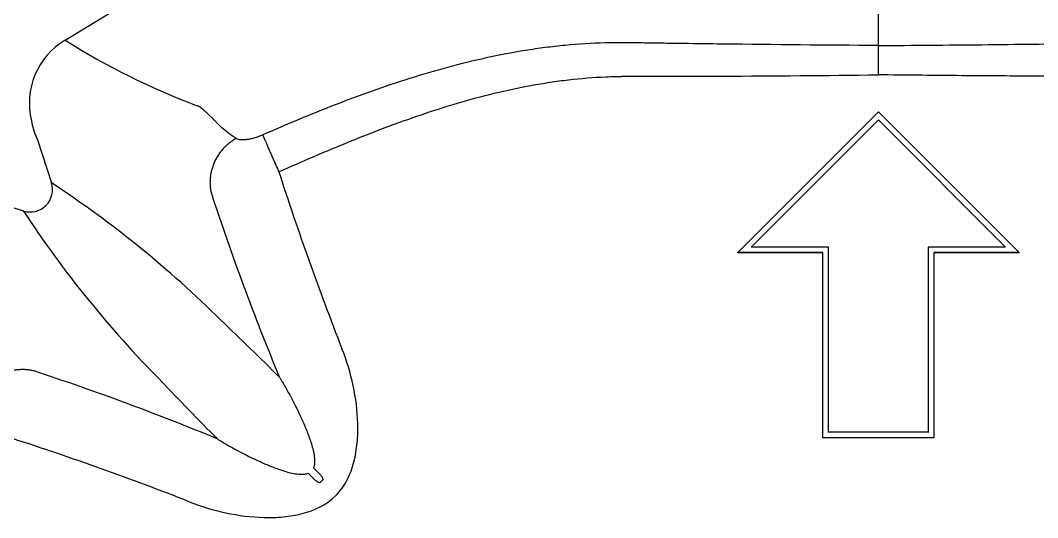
# Model space of a CAD drawing. Header units: millimetres. Extents: x -455371 to 117772, y -78417 to 116564.
# Drawn here: x -36698.2 to -36422.9, y 56714.8 to 56849.3 of the extents above; entities that cross this region are included whole.
import ezdxf

# ---------------------------------------------------------------- set-up
doc = ezdxf.new("R2010")
doc.units = ezdxf.units.MM
doc.layers.get('0').update_dxf_attribs({"color": 255})
doc.layers.add('Contorno-Cupolex', color=3, linetype='Continuous')
doc.layers.add('quote', color=5, linetype='Continuous', lineweight=15)

# ---------------------------------------------------------------- blocks, each defined once
blk = doc.blocks.new('Cupolex H50')
at = {"layer": 'Contorno-Cupolex', "linetype": 'Continuous'}
for p, q in [((19699.037, 10219.487), (19700.449, 10220.335)), ((19721.008, 10219.339), (19721.008, 10220.342)), ((19721.008, 10218.547), (19721.008, 10219.339)), ((19717.208, 10213.747), (19721.008, 10217.548)), ((19721.008, 10217.548), (19724.809, 10213.747)), ((19717.57, 10213.897), (19721.008, 10217.335)), ((19717.57, 10213.896), (19721.008, 10217.334)), ((19721.008, 10217.334), (19721.008, 10217.335)), ((19721.008, 10217.335), (19724.446, 10213.897)), ((19721.008, 10217.334), (19724.446, 10213.896)), ((19698.294, 10216.79), (19698.67, 10215.632)), ((19696.753, 10215.25), (19697.911, 10214.873)), ((19719.658, 10213.897), (19717.57, 10213.897)), ((19719.658, 10213.896), (19719.658, 10213.897)), ((19719.658, 10208.897), (19719.658, 10213.897)), ((19719.658, 10208.896), (19719.658, 10213.896)), ((19722.358, 10213.896), (19722.358, 10213.897)), ((19724.446, 10213.897), (19722.358, 10213.897)), ((19722.358, 10213.897), (19722.358, 10208.897)), ((19722.358, 10213.896), (19722.358, 10208.896)), ((19719.508, 10213.747), (19717.208, 10213.747)), ((19717.208, 10213.746), (19717.208, 10213.747)), ((19719.508, 10213.746), (19717.208, 10213.746)), ((19719.508, 10208.747), (19719.508, 10213.747)), ((19722.508, 10213.747), (19722.508, 10208.747)), ((19724.809, 10213.747), (19722.508, 10213.747)), ((19724.808, 10213.746), (19722.508, 10213.746)), ((19724.808, 10213.746), (19724.809, 10213.747)), ((19721.008, 10208.897), (19719.658, 10208.897)), ((19722.358, 10208.897), (19721.008, 10208.897)), ((19719.508, 10208.746), (19719.508, 10208.747)), ((19721.008, 10208.747), (19719.508, 10208.747)), ((19721.008, 10208.746), (19719.508, 10208.746)), ((19721.008, 10208.746), (19721.008, 10208.747)), ((19722.508, 10208.747), (19721.008, 10208.747)), ((19722.508, 10208.746), (19721.008, 10208.746)), ((19722.508, 10208.746), (19722.508, 10208.747)), ((19706.004, 10207.612), (19705.932, 10207.54))]:
    blk.add_line(p, q, dxfattribs=at)
for centre, radius, start, end in [((19700.061, 10217.783), 1.987, 120.9888, 193.9535), ((19709.452, 10235.968), 19.496, 237.7108, 249.4596), ((19700.078, 10217.634), 1.974, 189.6297, 205.3053), ((19785.223, 10241.937), 84.511, 197.92489, 201.36419), ((19698.098, 10215.445), 0.601, 251.8666, 18.1334), ((19682.414, 10190.897), 29.599, 45.272, 56.6866), ((19769.609, 10237.205), 70.114, 198.16797, 202.48426), ((19722.661, 10231.142), 29.618, 213.3171, 224.7243), ((19633.334, 10138.299), 101.529, 45.24033, 46.48357), ((19676.338, 10143.934), 70.114, 67.51574, 71.83203), ((19790.738, 10295.243), 123.117, 223.62543, 224.65067), ((19671.606, 10128.32), 84.511, 68.63581, 72.07511), ((19647.472, 10148.533), 83.013, 45.3725, 45.55085), ((19765.011, 10266.071), 83.013, 224.44915, 224.6275)]:
    blk.add_arc(centre, radius, start, end, dxfattribs=at)
for points, knots in [([(19721.008, 10219.339), (19719.605, 10219.347), (19718.202, 10219.36), (19716.448, 10219.382), (19716.098, 10219.387), (19715.572, 10219.394), (19715.396, 10219.396), (19715.046, 10219.401), (19714.87, 10219.404), (19714.608, 10219.408), (19714.52, 10219.409), (19714.344, 10219.412), (19714.256, 10219.413), (19714.121, 10219.414), (19714.076, 10219.414), (19713.986, 10219.414), (19713.941, 10219.414), (19713.806, 10219.413), (19713.716, 10219.411), (19713.266, 10219.398), (19712.907, 10219.376), (19712.368, 10219.325), (19712.189, 10219.305), (19711.831, 10219.259), (19711.652, 10219.233), (19711.117, 10219.148), (19710.765, 10219.08), (19709.714, 10218.851), (19709.026, 10218.662), (19708.006, 10218.34), (19707.669, 10218.227), (19706.999, 10217.989), (19706.666, 10217.865), (19705.676, 10217.481), (19705.024, 10217.208), (19704.378, 10216.925)], [0, 0, 0, 0, 0.25, 0.25, 0.3125, 0.3125, 0.34375, 0.34375, 0.375, 0.375, 0.390625, 0.390625, 0.40625, 0.40625, 0.414062, 0.414062, 0.421875, 0.421875, 0.4375, 0.4375, 0.5, 0.5, 0.53125, 0.53125, 0.5625, 0.5625, 0.625, 0.625, 0.75, 0.75, 0.8125, 0.8125, 0.875, 0.875, 1, 1, 1, 1]), ([(19721.008, 10219.339), (19721.473, 10219.342), (19722.405, 10219.348), (19723.808, 10219.361), (19725.098, 10219.376), (19726.27, 10219.391), (19727.059, 10219.402), (19727.585, 10219.411), (19727.942, 10219.416), (19728.571, 10219.41), (19729.471, 10219.354), (19730.543, 10219.215), (19731.953, 10218.947), (19733.325, 10218.57), (19734.676, 10218.116), (19735.665, 10217.748), (19736.658, 10217.349), (19737.307, 10217.069), (19737.639, 10216.925)], [0, 0, 0, 0, 0.081858, 0.164277, 0.247255, 0.309067, 0.370865, 0.386322, 0.40194, 0.433686, 0.497156, 0.560794, 0.624159, 0.750052, 0.811351, 0.87539, 0.93616, 1, 1, 1, 1]), ([(19704.814, 10215.927), (19705.448, 10216.212), (19706.084, 10216.487), (19707.045, 10216.876), (19707.367, 10217.003), (19708.013, 10217.245), (19708.338, 10217.362), (19709.314, 10217.692), (19709.97, 10217.889), (19710.963, 10218.13), (19711.295, 10218.201), (19711.798, 10218.293), (19711.966, 10218.321), (19712.302, 10218.372), (19712.47, 10218.394), (19712.975, 10218.452), (19713.311, 10218.479), (19713.733, 10218.498), (19713.817, 10218.501), (19713.944, 10218.504), (19713.986, 10218.505), (19714.07, 10218.507), (19714.112, 10218.507), (19714.239, 10218.508), (19714.326, 10218.508), (19714.501, 10218.508), (19714.589, 10218.508), (19714.853, 10218.508), (19715.029, 10218.508), (19715.381, 10218.508), (19715.557, 10218.509), (19716.084, 10218.51), (19716.436, 10218.511), (19718.195, 10218.519), (19719.602, 10218.53), (19721.008, 10218.547)], [0, 0, 0, 0, 0.125, 0.125, 0.1875, 0.1875, 0.25, 0.25, 0.375, 0.375, 0.4375, 0.4375, 0.46875, 0.46875, 0.5, 0.5, 0.5625, 0.5625, 0.578125, 0.578125, 0.585938, 0.585938, 0.59375, 0.59375, 0.609375, 0.609375, 0.625, 0.625, 0.65625, 0.65625, 0.6875, 0.6875, 0.75, 0.75, 1, 1, 1, 1]), ([(19737.202, 10215.927), (19737.002, 10216.017), (19736.59, 10216.2), (19735.953, 10216.474), (19735.197, 10216.788), (19734.329, 10217.128), (19733.518, 10217.419), (19732.865, 10217.634), (19732.211, 10217.835), (19731.388, 10218.058), (19730.389, 10218.273), (19729.382, 10218.425), (19728.537, 10218.493), (19727.988, 10218.507), (19727.733, 10218.508), (19727.559, 10218.508), (19727.076, 10218.508), (19726.285, 10218.509), (19724.877, 10218.513), (19723.471, 10218.522), (19722.064, 10218.535), (19721.36, 10218.543), (19721.008, 10218.547)], [0, 0, 0, 0, 0.039685, 0.081401, 0.12514, 0.187502, 0.249718, 0.280702, 0.311603, 0.373204, 0.434675, 0.49602, 0.557011, 0.587479, 0.595205, 0.603053, 0.61891, 0.682454, 0.745963, 0.872985, 0.936476, 1, 1, 1, 1]), ([(19703.661, 10216.828), (19703.587, 10216.878), (19703.518, 10216.928), (19703.389, 10217.025), (19703.33, 10217.073), (19703.25, 10217.143), (19703.224, 10217.167), (19703.189, 10217.201), (19703.177, 10217.213), (19703.16, 10217.23), (19703.154, 10217.235), (19703.143, 10217.247), (19703.138, 10217.252), (19703.122, 10217.269), (19703.112, 10217.281), (19703.096, 10217.298), (19703.09, 10217.304), (19703.079, 10217.315), (19703.074, 10217.321), (19703.062, 10217.332), (19703.057, 10217.338), (19703.046, 10217.349), (19703.04, 10217.355), (19703.029, 10217.365), (19703.024, 10217.371), (19703.013, 10217.381), (19703.008, 10217.386), (19702.983, 10217.411), (19702.963, 10217.43), (19702.934, 10217.458), (19702.924, 10217.467), (19702.905, 10217.485), (19702.896, 10217.494), (19702.869, 10217.519), (19702.851, 10217.535), (19702.817, 10217.566), (19702.801, 10217.581), (19702.769, 10217.609), (19702.754, 10217.622), (19702.724, 10217.645), (19702.709, 10217.656), (19702.68, 10217.676), (19702.666, 10217.685), (19702.645, 10217.696), (19702.639, 10217.7), (19702.628, 10217.705), (19702.625, 10217.706), (19702.618, 10217.709), (19702.615, 10217.71), (19702.612, 10217.712)], [0, 0, 0, 0, 0.125, 0.125, 0.25, 0.25, 0.3125, 0.3125, 0.34375, 0.34375, 0.359375, 0.359375, 0.375, 0.375, 0.40625, 0.40625, 0.421875, 0.421875, 0.4375, 0.4375, 0.453125, 0.453125, 0.46875, 0.46875, 0.484375, 0.484375, 0.5, 0.5, 0.5625, 0.5625, 0.59375, 0.59375, 0.625, 0.625, 0.6875, 0.6875, 0.75, 0.75, 0.8125, 0.8125, 0.875, 0.875, 0.9375, 0.9375, 0.96875, 0.96875, 0.984375, 0.984375, 1, 1, 1, 1]), ([(19704.378, 10216.925), (19704.338, 10216.907), (19704.298, 10216.891), (19704.218, 10216.862), (19704.178, 10216.849), (19704.12, 10216.833), (19704.101, 10216.828), (19704.064, 10216.819), (19704.046, 10216.814), (19703.992, 10216.804), (19703.959, 10216.798), (19703.911, 10216.793), (19703.896, 10216.791), (19703.866, 10216.789), (19703.852, 10216.789), (19703.811, 10216.789), (19703.786, 10216.79), (19703.742, 10216.796), (19703.723, 10216.801), (19703.688, 10216.812), (19703.674, 10216.82), (19703.661, 10216.828)], [0, 0, 0, 0, 0.125, 0.125, 0.25, 0.25, 0.3125, 0.3125, 0.375, 0.375, 0.5, 0.5, 0.5625, 0.5625, 0.625, 0.625, 0.75, 0.75, 0.875, 0.875, 1, 1, 1, 1]), ([(19702.393, 10207.024), (19702.716, 10206.895), (19703.047, 10206.795), (19703.721, 10206.65), (19704.068, 10206.606), (19704.588, 10206.593), (19704.761, 10206.598), (19705.107, 10206.631), (19705.28, 10206.659), (19705.783, 10206.789), (19706.106, 10206.944), (19706.478, 10207.317), (19706.579, 10207.458), (19706.74, 10207.768), (19706.799, 10207.933), (19706.885, 10208.268), (19706.913, 10208.441), (19706.946, 10208.786), (19706.95, 10208.958), (19706.938, 10209.475), (19706.894, 10209.82), (19706.749, 10210.497), (19706.648, 10210.828), (19706.519, 10211.15)], [0, 0, 0, 0, 0.125, 0.125, 0.25, 0.25, 0.3125, 0.3125, 0.375, 0.375, 0.5, 0.5, 0.5625, 0.5625, 0.625, 0.625, 0.6875, 0.6875, 0.75, 0.75, 0.875, 0.875, 1, 1, 1, 1]), ([(19704.825, 10210.392), (19704.839, 10210.369), (19704.853, 10210.346), (19704.881, 10210.3), (19704.894, 10210.277), (19704.936, 10210.208), (19704.963, 10210.162), (19705.043, 10210.023), (19705.095, 10209.928), (19705.248, 10209.642), (19705.345, 10209.447), (19705.481, 10209.145), (19705.525, 10209.043), (19705.608, 10208.835), (19705.647, 10208.73), (19705.699, 10208.568), (19705.715, 10208.513), (19705.743, 10208.402), (19705.756, 10208.346), (19705.774, 10208.232), (19705.781, 10208.174), (19705.78, 10208.085), (19705.778, 10208.056), (19705.769, 10207.997), (19705.761, 10207.967), (19705.75, 10207.939)], [0, 0, 0, 0, 0.03125, 0.03125, 0.0625, 0.0625, 0.125, 0.125, 0.25, 0.25, 0.5, 0.5, 0.625, 0.625, 0.75, 0.75, 0.8125, 0.8125, 0.875, 0.875, 0.9375, 0.9375, 0.96875, 0.96875, 1, 1, 1, 1]), ([(19703.152, 10208.719), (19703.174, 10208.705), (19703.197, 10208.691), (19703.243, 10208.663), (19703.266, 10208.649), (19703.335, 10208.608), (19703.381, 10208.581), (19703.521, 10208.5), (19703.615, 10208.448), (19703.901, 10208.295), (19704.096, 10208.198), (19704.398, 10208.062), (19704.5, 10208.018), (19704.708, 10207.935), (19704.814, 10207.896), (19704.976, 10207.845), (19705.03, 10207.828), (19705.141, 10207.8), (19705.198, 10207.787), (19705.312, 10207.769), (19705.369, 10207.763), (19705.458, 10207.763), (19705.488, 10207.765), (19705.547, 10207.775), (19705.576, 10207.782), (19705.604, 10207.794)], [0, 0, 0, 0, 0.03125, 0.03125, 0.0625, 0.0625, 0.125, 0.125, 0.25, 0.25, 0.5, 0.5, 0.625, 0.625, 0.75, 0.75, 0.8125, 0.8125, 0.875, 0.875, 0.9375, 0.9375, 0.96875, 0.96875, 1, 1, 1, 1]), ([(19705.932, 10207.54), (19705.929, 10207.537), (19705.925, 10207.536), (19705.918, 10207.535), (19705.914, 10207.535), (19705.904, 10207.537), (19705.897, 10207.539), (19705.877, 10207.547), (19705.865, 10207.554), (19705.829, 10207.576), (19705.808, 10207.593), (19705.789, 10207.612)], [0, 0, 0, 0, 0.0625, 0.0625, 0.125, 0.125, 0.25, 0.25, 0.5, 0.5, 1, 1, 1, 1]), ([(19706.004, 10207.612), (19706.006, 10207.614), (19706.008, 10207.618), (19706.009, 10207.625), (19706.008, 10207.629), (19706.007, 10207.64), (19706.004, 10207.647), (19705.997, 10207.666), (19705.99, 10207.679), (19705.968, 10207.714), (19705.95, 10207.735), (19705.931, 10207.755)], [0, 0, 0, 0, 0.0625, 0.0625, 0.125, 0.125, 0.25, 0.25, 0.5, 0.5, 1, 1, 1, 1])]:
    blk.add_open_spline(points, degree=3, knots=knots, dxfattribs=at)
for points, weights in [([(19704.378, 10216.925), (19704.482, 10216.669), (19704.814, 10215.927)], [1, 0.837824847312, 1]), ([(19703.661, 10216.828), (19702.746, 10216.329), (19702.99, 10215.343)], [1, 0.774238593566, 1]), ([(19698.2, 10210.553), (19697.215, 10210.798), (19696.715, 10209.882)], [1, 0.774238593572, 1])]:
    blk.add_rational_spline(points, weights, degree=2, dxfattribs=at)
blk = doc.blocks.new('*U2217')
at = {"xscale": 10.01836209701863, "yscale": 10.01836209701863, "zscale": 10.01836209701863}
blk.add_blockref('Cupolex H50', (-197854.97, -101829.74), dxfattribs=at)
blk = doc.blocks.new('*U2218')
at = {"layer": 'quote', "color": 0, "linetype": 'ByBlock', "lineweight": -2, "transparency": 16777216}
blk.add_blockref('*U2217', (1345, -2570), dxfattribs=at)

msp = doc.modelspace()

# ---------------------------------------------------------------- block references
at = {"layer": 'quote'}
msp.add_blockref('*U2218', (-37528.22, 58861.2), dxfattribs=at)

doc.saveas('drawing.dxf')
